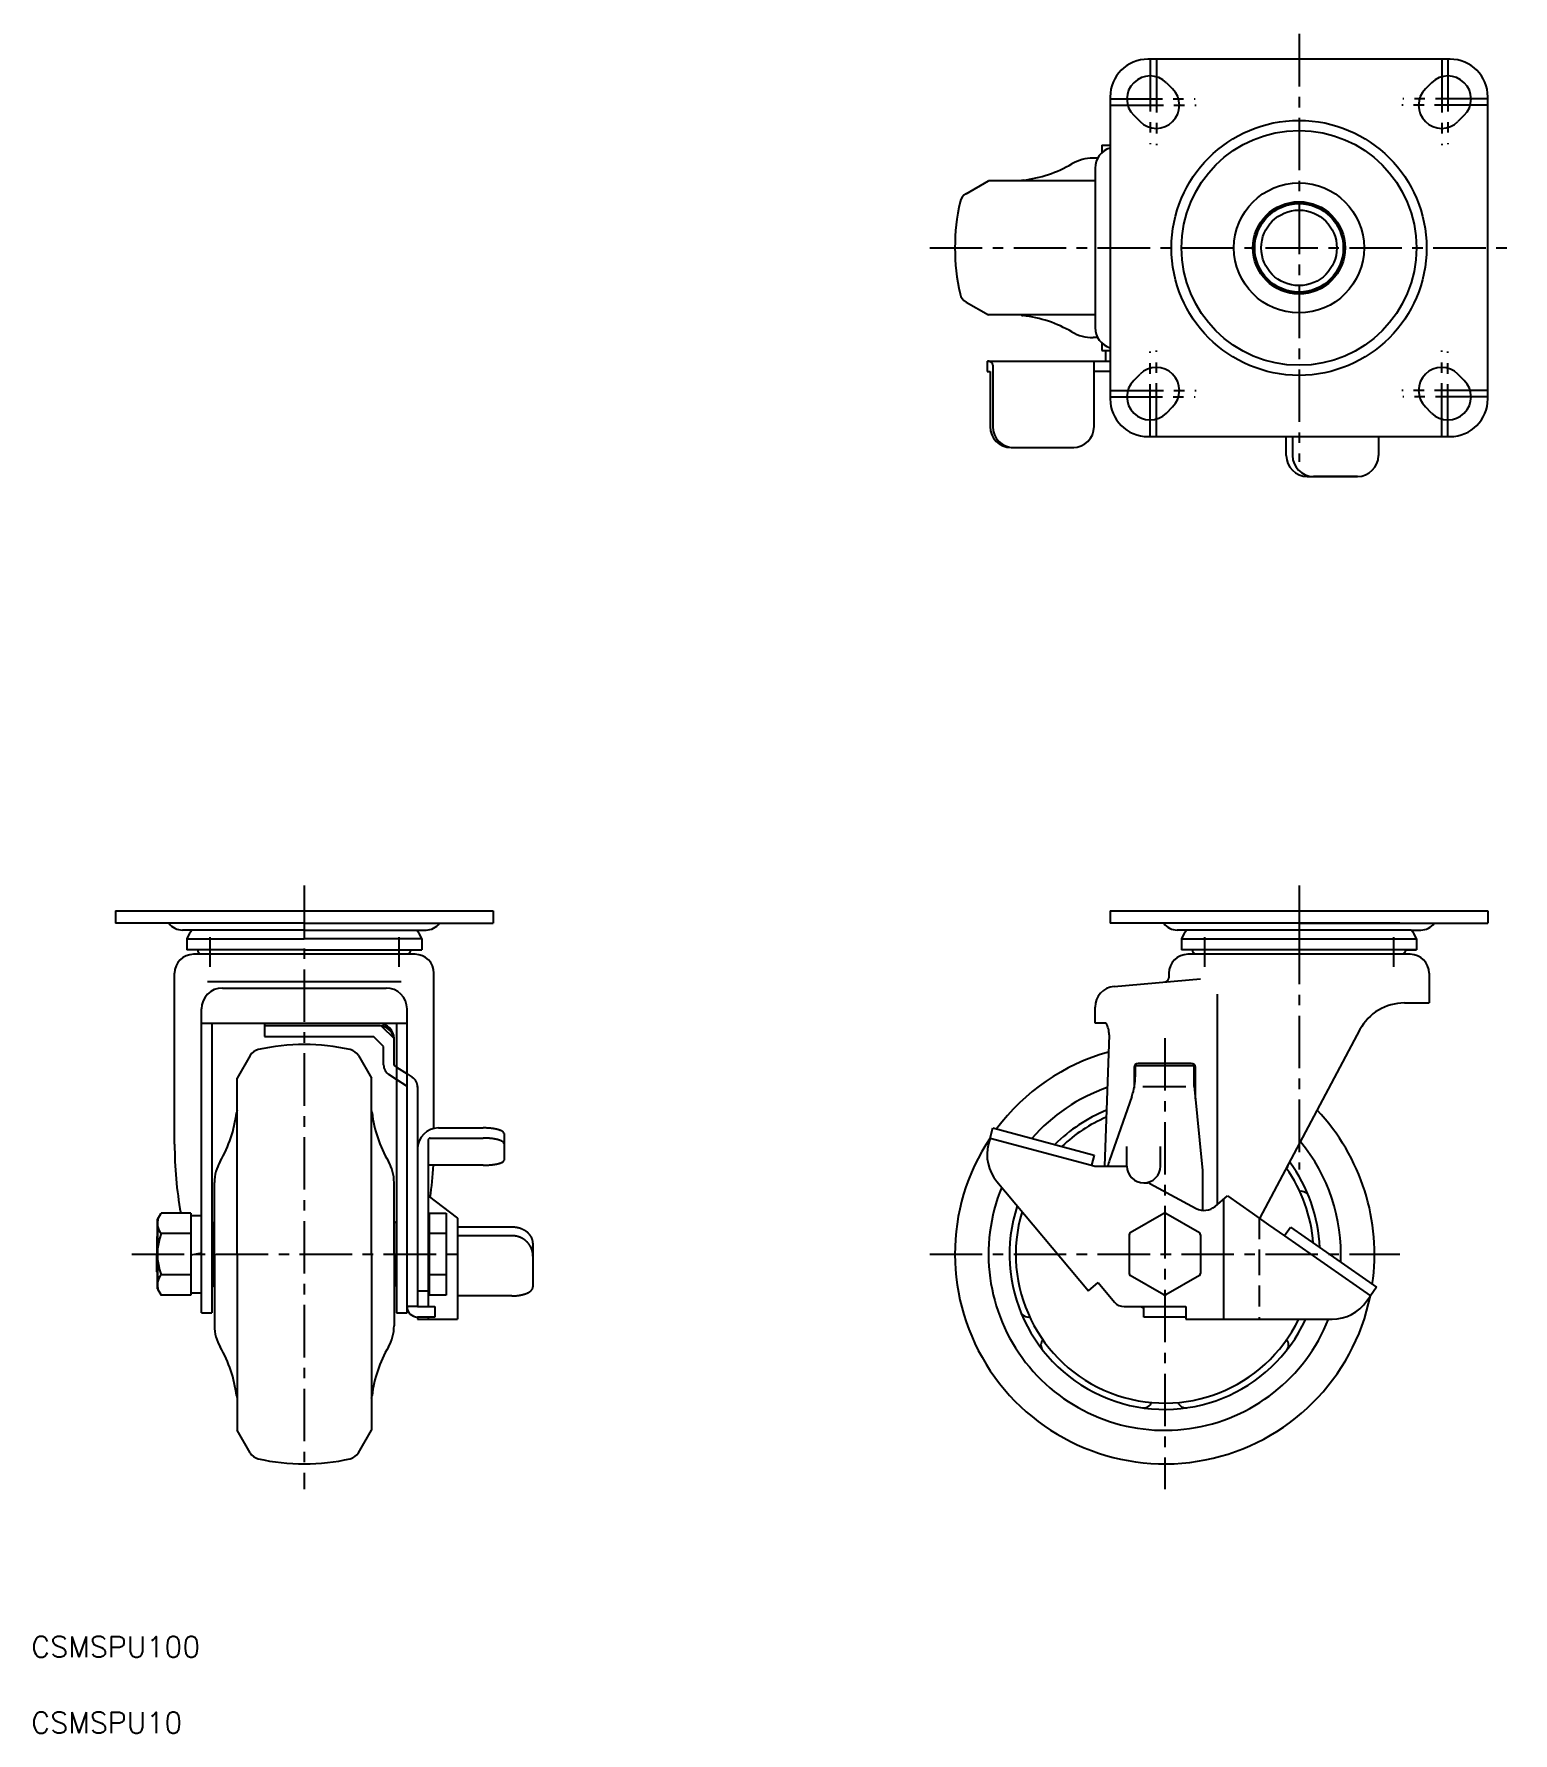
# Model space of a CAD drawing. Extents: x 89 to 441, y 83 to 488.
import ezdxf

# ---------------------------------------------------------------- set-up
doc = ezdxf.new("R2010")
doc.units = 0
doc.header["$LTSCALE"] = 10
doc.linetypes.add('CENTER', pattern=[2, 1.25, -0.25, 0.25, -0.25])
doc.linetypes.add('DASHED', pattern=[0.75, 0.5, -0.25])
doc.layers.get('0').update_dxf_attribs({"linetype": 'CONTINUOUS'})
doc.layers.add('CENTER', color=1, linetype='CENTER')
doc.styles.get("Standard").update_dxf_attribs({"font": 'txt.shx'})

msp = doc.modelspace()

# ---------------------------------------------------------------- linework, layer by layer
at = {"color": 7, "linetype": 'CONTINUOUS'}
for p, q in [((426, 482.067262), (354, 482.067262)), ((358.389087, 476.45635), (359.889087, 474.95635)), ((421.610912, 476.45635), (420.110912, 474.95635)), ((345, 473.067262), (345, 401.067262)), ((435, 401.067262), (435, 473.067262)), ((350.610912, 468.678175), (352.110912, 467.178175)), ((429.389087, 468.678175), (427.889087, 467.178175)), ((342.013657, 458.467262), (340.914707, 458.467262)), ((343, 461.567262), (345, 461.567262)), ((343, 461.567262), (343, 459.733323)), ((341.4, 456.067262), (341.4, 418.067262)), ((310.644768, 449.975418), (316, 453.067262)), ((341.4, 453.067262), (316, 453.067262)), ((310.644768, 424.159107), (316, 421.067262)), ((341.4, 421.067262), (316, 421.067262)), ((342.013657, 415.667262), (340.914707, 415.667262)), ((343, 414.401202), (343, 412.567262)), ((315.664443, 410.067262), (315.664443, 407.567262)), ((315.664443, 410.067262), (341.3433, 410.067262)), ((316.195154, 410.067262), (315.880862, 410.067262)), ((341.159538, 394.467262), (341.159538, 410.067262)), ((341.3433, 410.067262), (345, 410.067262)), ((343, 412.567262), (345, 412.567262)), ((344, 410.067262), (344, 412.567262)), ((315.722981, 407.567262), (316.364344, 407.567262)), ((316.364344, 407.567262), (316.364344, 394.467262)), ((317.011392, 409.067262), (317.011392, 394.467262)), ((345, 407.567262), (341.159538, 407.567262)), ((350.610912, 405.45635), (352.110912, 406.95635)), ((429.389087, 405.45635), (427.889087, 406.95635)), ((358.389087, 397.678175), (359.889087, 399.178175)), ((421.610912, 397.678175), (420.110912, 399.178175)), ((321.364344, 389.467262), (336.3433, 389.467262)), ((322.195154, 389.467262), (336.3433, 389.467262)), ((354, 392.067262), (426, 392.067262)), ((386.961035, 387.567262), (386.961035, 392.067262)), ((388.452334, 392.067262), (388.452334, 387.567262)), ((408.931135, 392.067262), (408.931135, 387.567262)), ((391.961035, 382.567262), (403.931135, 382.567262)), ((403.931135, 382.567262), (393.452334, 382.567262)), ((107.936721, 279.036971), (107.936721, 276.036971)), ((107.936721, 279.036971), (197.936721, 279.036971)), ((152.936721, 276.036971), (107.936721, 276.036971)), ((152.936721, 276.036971), (197.936721, 276.036971)), ((197.936721, 279.036971), (197.936721, 276.036971)), ((345, 279.036971), (345, 276.036971)), ((345, 279.036971), (435, 279.036971)), ((414.068539, 276.036971), (345, 276.036971)), ((390, 276.036971), (435, 276.036971)), ((435, 279.036971), (435, 276.036971)), ((152.936721, 274.406746), (123.909169, 274.406746)), ((124.936721, 272.319151), (124.936721, 269.686971)), ((124.936721, 272.319151), (152.936721, 272.319151)), ((152.936721, 274.406746), (181.964273, 274.406746)), ((180.936721, 272.319151), (152.936721, 272.319151)), ((180.936721, 272.319151), (180.936721, 269.686971)), ((416.716674, 274.406746), (360.972448, 274.406746)), ((362, 272.319151), (418, 272.319151)), ((362, 272.319151), (362, 269.686971)), ((416.716674, 274.406746), (419.027552, 274.406746)), ((418, 272.319151), (418, 269.686971)), ((152.936721, 269.686971), (124.936721, 269.686971)), ((179.336721, 268.636971), (126.536721, 268.636971)), ((152.936721, 269.686971), (180.936721, 269.686971)), ((418, 269.686971), (362, 269.686971)), ((416.5, 268.636971), (363.5, 268.636971)), ((415.469006, 269.686971), (418, 269.686971)), ((122.036721, 223.35862), (122.036721, 264.136971)), ((183.836721, 227.11452), (183.836721, 264.136971)), ((359, 264.136971), (359, 263.053303)), ((421, 264.136971), (421, 257.036971)), ((129.836721, 262.136971), (176.036721, 262.136971)), ((133.436721, 260.597171), (172.436721, 260.597171)), ((345.964221, 260.996489), (366.516759, 262.794603)), ((128.436721, 183.136971), (128.436721, 255.597171)), ((177.436721, 183.136971), (177.436721, 255.597171)), ((341.4, 252.21471), (341.4, 256.015515)), ((370.501538, 259.143226), (370.501538, 208.932415)), ((415.117424, 257.036971), (421, 257.036971)), ((128.436721, 252.21471), (177.436721, 252.21471)), ((130.936721, 252.21471), (130.936721, 183.136971)), ((143.436721, 252.136971), (143.436721, 249.019709)), ((170.836721, 252.136971), (143.436721, 252.136971)), ((171.012306, 251.557919), (143.436721, 251.557919)), ((171.35411, 251.519582), (174.336571, 248.537121)), ((174.936721, 252.21471), (174.936721, 183.136971)), ((344, 252.21471), (341.4, 252.21471)), ((143.436721, 249.019709), (169.453983, 249.019709)), ((171.836721, 246.636971), (169.453983, 249.019709)), ((174.336721, 242.245498), (174.336721, 248.536971)), ((344.745758, 249.40823), (343.653742, 218.136971)), ((404.522053, 250.67063), (380.597525, 205.675138)), ((140.028565, 244.492203), (136.936721, 239.136971)), ((165.844876, 244.492203), (168.936721, 239.136971)), ((171.836721, 242.287987), (171.836721, 246.636971)), ((136.936721, 197.136971), (136.936721, 239.136971)), ((168.936721, 197.136971), (168.936721, 239.136971)), ((174.936721, 238.757054), (173.114004, 239.938235)), ((174.427955, 242.077659), (174.936721, 241.747962)), ((177.436721, 240.127879), (178.659438, 239.335518)), ((350.7, 241.636971), (350.7, 236.701195)), ((351, 239.686157), (351, 242.351114)), ((351, 242.136971), (365, 242.136971)), ((364.3, 242.636971), (351.7, 242.636971)), ((365, 237.885106), (365, 242.351114)), ((365.3, 234.136971), (365.3, 241.636971)), ((179.936721, 237.136971), (179.936721, 184.636971)), ((352.781801, 237.136971), (363, 237.136971)), ((365, 237.136971), (365, 237.885106)), ((365, 237.136971), (365.074442, 236.39255)), ((365.074442, 236.39255), (366.925558, 217.881393)), ((350.157875, 234.730901), (344.842124, 219.543042)), ((184.936721, 227.237021), (195.536721, 227.237021)), ((316.364344, 224.822206), (317.011392, 227.237021)), ((317.011392, 227.237021), (341.159538, 220.766544)), ((182.436721, 224.322206), (182.436721, 184.636971)), ((182.936721, 224.822206), (195.536721, 224.822206)), ((200.536721, 225.897275), (200.536721, 219.5181)), ((316.364344, 224.822206), (316.005184, 223.481802)), ((316.364344, 224.822206), (340.51249, 218.35173)), ((349, 218.136971), (349, 222.813927)), ((357, 218.136971), (357, 222.813927)), ((341.159538, 220.766544), (340.51249, 218.35173)), ((195.536721, 218.35173), (182.436721, 218.35173)), ((340.51249, 218.35173), (341.313979, 218.136971)), ((341.313979, 218.136971), (345.5, 218.136971)), ((345.5, 218.136971), (349, 218.136971)), ((345.5, 218.136971), (349, 218.136971)), ((366.925558, 217.881393), (367, 217.136971)), ((367, 217.136971), (367, 216.388837)), ((367, 216.388837), (367, 207.595917)), ((131.536721, 197.136971), (131.536721, 214.222264)), ((174.336721, 197.136971), (174.336721, 214.222264)), ((182.436721, 211.010399), (189.436721, 205.743426)), ((318.003998, 214.465735), (339.848195, 188.432835)), ((353, 214.136971), (354, 214.136971)), ((354.474919, 214.017001), (365.526116, 208.053073)), ((369.996945, 208.509011), (372.977983, 211.010399)), ((372.977983, 211.010399), (378.848632, 206.899726)), ((117.936721, 205.386971), (118.831614, 206.936971)), ((125.936721, 206.936971), (118.831614, 206.936971)), ((125.936721, 206.936971), (125.936721, 187.336971)), ((182.736721, 206.874576), (182.736721, 187.399367)), ((182.736721, 206.874576), (186.736721, 206.874576)), ((186.736721, 206.874576), (186.736721, 187.399367)), ((357.75, 206.807588), (349.75, 202.188786)), ((366.25, 202.188786), (358.25, 206.807588)), ((372, 210.189774), (372, 206.121864)), ((378.848632, 206.899726), (382.753877, 204.165244)), ((117.936721, 205.386971), (117.936721, 188.886971)), ((117.936721, 188.886971), (117.936721, 205.386971)), ((125.936721, 206.336971), (128.436721, 206.336971)), ((130.936721, 203.136971), (131.036721, 203.136971)), ((131.036721, 204.636971), (131.536721, 204.844078)), ((131.036721, 204.636971), (131.036721, 197.136971)), ((174.836721, 204.636971), (174.336721, 204.844078)), ((174.836721, 204.636971), (174.836721, 197.136971)), ((174.836721, 203.136971), (174.936721, 203.136971)), ((182.436721, 205.636971), (182.736721, 205.636971)), ((189.436721, 205.743426), (189.436721, 181.636971)), ((202.436721, 203.575114), (189.436721, 203.575114)), ((372, 206.121864), (372, 197.136971)), ((382.753877, 204.165244), (386.521346, 201.527234)), ((386.560385, 201.582987), (387.955287, 203.575114)), ((387.955287, 203.575114), (408.434088, 189.235703)), ((117.936721, 201.486971), (117.836721, 201.386971)), ((117.836721, 201.386971), (117.836721, 197.136971)), ((125.936721, 202.029494), (118.831614, 202.029494)), ((186.736721, 202.044449), (182.736721, 202.044449)), ((202.436721, 201.527234), (189.436721, 201.527234)), ((207.436721, 199.726041), (207.436721, 189.336769)), ((349.5, 201.755774), (349.5, 192.518169)), ((366.5, 201.755774), (366.5, 192.518169)), ((386.560385, 201.582987), (386.521346, 201.527234)), ((386.521346, 201.527234), (407.000147, 187.187823)), ((117.836721, 192.886971), (117.836721, 197.136971)), ((128.436721, 197.35738), (125.935097, 196.916276)), ((131.036721, 197.136971), (131.036721, 189.636971)), ((131.536721, 197.136971), (131.536721, 180.051679)), ((136.936721, 197.136971), (136.936721, 155.136971)), ((168.936721, 197.136971), (168.936721, 155.136971)), ((174.336721, 197.136971), (174.336721, 180.051679)), ((174.836721, 197.136971), (174.836721, 189.636971)), ((372, 197.136971), (372, 181.636971)), ((117.936721, 192.786971), (117.836721, 192.886971)), ((125.936721, 192.244449), (118.831614, 192.244449)), ((130.936721, 191.136971), (131.036721, 191.136971)), ((174.836721, 191.136971), (174.936721, 191.136971)), ((186.736721, 192.229494), (182.736721, 192.229494)), ((357.75, 187.466354), (349.75, 192.085157)), ((366.25, 192.085157), (358.25, 187.466354)), ((117.936721, 188.886971), (118.831614, 187.336971)), ((125.936721, 187.336971), (118.831614, 187.336971)), ((125.936721, 187.936971), (128.436721, 187.936971)), ((131.036721, 189.636971), (131.536721, 189.429865)), ((174.836721, 189.636971), (174.336721, 189.429865)), ((179.936721, 188.432835), (182.436721, 188.432835)), ((182.436721, 188.636971), (182.736721, 188.636971)), ((186.736721, 187.399367), (182.736721, 187.399367)), ((202.436721, 187.187823), (189.436721, 187.187823)), ((339.848195, 188.432835), (342.146328, 190.361198)), ((342.146328, 190.361198), (346.050314, 185.708609)), ((406.099249, 185.901207), (407.000147, 187.187823)), ((408.434088, 189.235703), (407.000147, 187.187823)), ((128.436721, 183.136971), (130.936721, 183.136971)), ((174.936721, 183.136971), (177.436721, 183.136971)), ((180.036721, 184.636971), (177.436721, 184.636971)), ((179.936721, 184.636971), (182.436721, 184.636971)), ((180.036721, 184.636971), (184.036721, 184.636971)), ((184.036721, 184.636971), (184.036721, 182.136971)), ((348.348448, 184.636971), (363, 184.636971)), ((353, 182.136971), (353, 184.636971)), ((363, 184.636971), (363, 181.636971)), ((179.936721, 182.136971), (179.936721, 181.636971)), ((184.036721, 182.136971), (179.936721, 182.136971)), ((179.936721, 181.636971), (189.436721, 181.636971)), ((182.436721, 182.136971), (182.436721, 181.636971)), ((363, 182.136971), (353, 182.136971)), ((363, 181.636971), (397.907728, 181.636971)), ((168.936721, 175.144041), (168.936721, 169.65528)), ((140.028565, 149.78174), (136.936721, 155.136971)), ((165.844876, 149.78174), (168.936721, 155.136971))]:
    msp.add_line(p, q, dxfattribs=at)
at = {"color": 3, "linetype": 'DASHED'}
for p, q in [((174.936721, 241.747962), (177.436721, 240.127879)), ((177.345486, 237.196094), (174.936721, 238.757054)), ((380.5, 205.743426), (380.5, 197.136971)), ((117.836721, 201.386971), (117.936721, 201.386971)), ((380.5, 197.136971), (380.5, 181.636971)), ((117.836721, 192.886971), (117.936721, 192.886971))]:
    msp.add_line(p, q, dxfattribs=at)
at = {"color": 7, "linetype": 'CONTINUOUS'}
for points in [[(200.537, 225.897, 0), (200.536, 225.914, 0), (200.535, 225.93, 0), (200.533, 225.947, 0), (200.531, 225.963, 0), (200.527, 225.979, 0), (200.523, 225.996, 0), (200.518, 226.012, 0), (200.513, 226.029, 0), (200.506, 226.045, 0), (200.499, 226.061, 0), (200.491, 226.078, 0), (200.483, 226.094, 0), (200.473, 226.11, 0), (200.463, 226.126, 0), (200.452, 226.143, 0), (200.441, 226.159, 0), (200.428, 226.175, 0), (200.415, 226.191, 0), (200.401, 226.207, 0), (200.387, 226.223, 0), (200.372, 226.239, 0), (200.356, 226.255, 0), (200.339, 226.27, 0), (200.321, 226.286, 0), (200.303, 226.302, 0), (200.284, 226.318, 0), (200.265, 226.333, 0), (200.244, 226.349, 0), (200.223, 226.364, 0), (200.202, 226.379, 0), (200.179, 226.395, 0), (200.156, 226.41, 0), (200.132, 226.425, 0), (200.108, 226.44, 0), (200.083, 226.455, 0), (200.057, 226.47, 0), (200.03, 226.485, 0), (200.003, 226.5, 0), (199.975, 226.514, 0), (199.946, 226.529, 0), (199.917, 226.543, 0), (199.887, 226.558, 0), (199.857, 226.572, 0), (199.825, 226.586, 0), (199.793, 226.6, 0), (199.761, 226.614, 0), (199.728, 226.628, 0), (199.694, 226.642, 0), (199.66, 226.655, 0), (199.625, 226.669, 0), (199.589, 226.682, 0), (199.553, 226.695, 0), (199.516, 226.709, 0), (199.478, 226.722, 0), (199.44, 226.734, 0), (199.402, 226.747, 0), (199.363, 226.76, 0), (199.323, 226.772, 0), (199.282, 226.785, 0), (199.241, 226.797, 0), (199.2, 226.809, 0), (199.158, 226.821, 0), (199.115, 226.833, 0), (199.072, 226.845, 0), (199.029, 226.856, 0), (198.984, 226.868, 0), (198.94, 226.879, 0), (198.895, 226.89, 0), (198.849, 226.901, 0), (198.803, 226.912, 0), (198.756, 226.922, 0), (198.709, 226.933, 0), (198.661, 226.943, 0), (198.613, 226.953, 0), (198.564, 226.963, 0), (198.515, 226.973, 0), (198.466, 226.983, 0), (198.416, 226.993, 0), (198.365, 227.002, 0), (198.315, 227.011, 0), (198.263, 227.02, 0), (198.212, 227.029, 0), (198.16, 227.038, 0), (198.107, 227.046, 0), (198.054, 227.055, 0), (198.001, 227.063, 0), (197.948, 227.071, 0), (197.894, 227.079, 0), (197.839, 227.086, 0), (197.785, 227.094, 0), (197.73, 227.101, 0), (197.674, 227.108, 0), (197.619, 227.115, 0), (197.563, 227.122, 0), (197.507, 227.129, 0), (197.45, 227.135, 0), (197.393, 227.141, 0), (197.336, 227.147, 0), (197.279, 227.153, 0), (197.221, 227.159, 0), (197.163, 227.164, 0), (197.105, 227.169, 0), (197.047, 227.174, 0), (196.988, 227.179, 0), (196.929, 227.184, 0), (196.87, 227.188, 0), (196.811, 227.193, 0), (196.752, 227.197, 0), (196.692, 227.201, 0), (196.632, 227.204, 0), (196.572, 227.208, 0), (196.512, 227.211, 0), (196.452, 227.214, 0), (196.392, 227.217, 0), (196.331, 227.22, 0), (196.27, 227.223, 0), (196.21, 227.225, 0), (196.149, 227.227, 0), (196.088, 227.229, 0), (196.027, 227.231, 0), (195.966, 227.232, 0), (195.905, 227.233, 0), (195.843, 227.234, 0), (195.782, 227.235, 0), (195.721, 227.236, 0), (195.659, 227.237, 0), (195.598, 227.237, 0), (195.537, 227.237, 0)], [(200.537, 223.482, 0), (200.536, 223.499, 0), (200.535, 223.515, 0), (200.533, 223.532, 0), (200.531, 223.548, 0), (200.527, 223.565, 0), (200.523, 223.581, 0), (200.518, 223.597, 0), (200.513, 223.614, 0), (200.506, 223.63, 0), (200.499, 223.646, 0), (200.491, 223.663, 0), (200.483, 223.679, 0), (200.473, 223.695, 0), (200.463, 223.712, 0), (200.452, 223.728, 0), (200.441, 223.744, 0), (200.428, 223.76, 0), (200.415, 223.776, 0), (200.401, 223.792, 0), (200.387, 223.808, 0), (200.372, 223.824, 0), (200.356, 223.84, 0), (200.339, 223.856, 0), (200.321, 223.871, 0), (200.303, 223.887, 0), (200.284, 223.903, 0), (200.265, 223.918, 0), (200.244, 223.934, 0), (200.223, 223.949, 0), (200.202, 223.965, 0), (200.179, 223.98, 0), (200.156, 223.995, 0), (200.132, 224.01, 0), (200.108, 224.025, 0), (200.083, 224.04, 0), (200.057, 224.055, 0), (200.03, 224.07, 0), (200.003, 224.085, 0), (199.975, 224.099, 0), (199.946, 224.114, 0), (199.917, 224.128, 0), (199.887, 224.143, 0), (199.857, 224.157, 0), (199.825, 224.171, 0), (199.793, 224.185, 0), (199.761, 224.199, 0), (199.728, 224.213, 0), (199.694, 224.227, 0), (199.66, 224.24, 0), (199.625, 224.254, 0), (199.589, 224.267, 0), (199.553, 224.281, 0), (199.516, 224.294, 0), (199.478, 224.307, 0), (199.44, 224.32, 0), (199.402, 224.332, 0), (199.363, 224.345, 0), (199.323, 224.358, 0), (199.282, 224.37, 0), (199.241, 224.382, 0), (199.2, 224.394, 0), (199.158, 224.406, 0), (199.115, 224.418, 0), (199.072, 224.43, 0), (199.029, 224.441, 0), (198.984, 224.453, 0), (198.94, 224.464, 0), (198.895, 224.475, 0), (198.849, 224.486, 0), (198.803, 224.497, 0), (198.756, 224.508, 0), (198.709, 224.518, 0), (198.661, 224.528, 0), (198.613, 224.539, 0), (198.564, 224.549, 0), (198.515, 224.559, 0), (198.466, 224.568, 0), (198.416, 224.578, 0), (198.365, 224.587, 0), (198.315, 224.596, 0), (198.263, 224.605, 0), (198.212, 224.614, 0), (198.16, 224.623, 0), (198.107, 224.632, 0), (198.054, 224.64, 0), (198.001, 224.648, 0), (197.948, 224.656, 0), (197.894, 224.664, 0), (197.839, 224.672, 0), (197.785, 224.679, 0), (197.73, 224.686, 0), (197.674, 224.694, 0), (197.619, 224.701, 0), (197.563, 224.707, 0), (197.507, 224.714, 0), (197.45, 224.72, 0), (197.393, 224.726, 0), (197.336, 224.732, 0), (197.279, 224.738, 0), (197.221, 224.744, 0), (197.163, 224.749, 0), (197.105, 224.755, 0), (197.047, 224.76, 0), (196.988, 224.765, 0), (196.929, 224.769, 0), (196.87, 224.774, 0), (196.811, 224.778, 0), (196.752, 224.782, 0), (196.692, 224.786, 0), (196.632, 224.79, 0), (196.572, 224.793, 0), (196.512, 224.796, 0), (196.452, 224.8, 0), (196.392, 224.802, 0), (196.331, 224.805, 0), (196.27, 224.808, 0), (196.21, 224.81, 0), (196.149, 224.812, 0), (196.088, 224.814, 0), (196.027, 224.816, 0), (195.966, 224.817, 0), (195.905, 224.819, 0), (195.843, 224.82, 0), (195.782, 224.821, 0), (195.721, 224.821, 0), (195.659, 224.822, 0), (195.598, 224.822, 0), (195.537, 224.822, 0)], [(195.537, 218.352, 0), (195.598, 218.352, 0), (195.659, 218.352, 0), (195.721, 218.353, 0), (195.782, 218.353, 0), (195.843, 218.354, 0), (195.905, 218.355, 0), (195.966, 218.356, 0), (196.027, 218.357, 0), (196.088, 218.359, 0), (196.149, 218.361, 0), (196.21, 218.362, 0), (196.27, 218.364, 0), (196.331, 218.367, 0), (196.392, 218.369, 0), (196.452, 218.371, 0), (196.512, 218.374, 0), (196.572, 218.377, 0), (196.632, 218.38, 0), (196.692, 218.383, 0), (196.752, 218.387, 0), (196.811, 218.39, 0), (196.87, 218.394, 0), (196.929, 218.398, 0), (196.988, 218.402, 0), (197.047, 218.406, 0), (197.105, 218.411, 0), (197.163, 218.415, 0), (197.221, 218.42, 0), (197.279, 218.425, 0), (197.336, 218.43, 0), (197.393, 218.435, 0), (197.45, 218.441, 0), (197.507, 218.446, 0), (197.563, 218.452, 0), (197.619, 218.458, 0), (197.674, 218.464, 0), (197.73, 218.47, 0), (197.785, 218.476, 0), (197.839, 218.483, 0), (197.894, 218.489, 0), (197.948, 218.496, 0), (198.001, 218.503, 0), (198.054, 218.51, 0), (198.107, 218.518, 0), (198.16, 218.525, 0), (198.212, 218.533, 0), (198.263, 218.54, 0), (198.315, 218.548, 0), (198.365, 218.556, 0), (198.416, 218.564, 0), (198.466, 218.573, 0), (198.515, 218.581, 0), (198.564, 218.59, 0), (198.613, 218.599, 0), (198.661, 218.607, 0), (198.709, 218.616, 0), (198.756, 218.626, 0), (198.803, 218.635, 0), (198.849, 218.644, 0), (198.895, 218.654, 0), (198.94, 218.664, 0), (198.984, 218.673, 0), (199.029, 218.683, 0), (199.072, 218.693, 0), (199.115, 218.704, 0), (199.158, 218.714, 0), (199.2, 218.724, 0), (199.241, 218.735, 0), (199.282, 218.745, 0), (199.323, 218.756, 0), (199.363, 218.767, 0), (199.402, 218.778, 0), (199.44, 218.789, 0), (199.478, 218.801, 0), (199.516, 218.812, 0), (199.553, 218.823, 0), (199.589, 218.835, 0), (199.625, 218.846, 0), (199.66, 218.858, 0), (199.694, 218.87, 0), (199.728, 218.882, 0), (199.761, 218.894, 0), (199.793, 218.906, 0), (199.825, 218.918, 0), (199.857, 218.931, 0), (199.887, 218.943, 0), (199.917, 218.956, 0), (199.946, 218.968, 0), (199.975, 218.981, 0), (200.003, 218.994, 0), (200.03, 219.007, 0), (200.057, 219.019, 0), (200.083, 219.032, 0), (200.108, 219.045, 0), (200.132, 219.059, 0), (200.156, 219.072, 0), (200.179, 219.085, 0), (200.202, 219.098, 0), (200.223, 219.112, 0), (200.244, 219.125, 0), (200.265, 219.139, 0), (200.284, 219.152, 0), (200.303, 219.166, 0), (200.321, 219.18, 0), (200.339, 219.193, 0), (200.356, 219.207, 0), (200.372, 219.221, 0), (200.387, 219.235, 0), (200.401, 219.249, 0), (200.415, 219.263, 0), (200.428, 219.277, 0), (200.441, 219.291, 0), (200.452, 219.305, 0), (200.463, 219.319, 0), (200.473, 219.333, 0), (200.483, 219.347, 0), (200.491, 219.361, 0), (200.499, 219.375, 0), (200.506, 219.39, 0), (200.513, 219.404, 0), (200.518, 219.418, 0), (200.523, 219.432, 0), (200.527, 219.447, 0), (200.531, 219.461, 0), (200.533, 219.475, 0), (200.535, 219.489, 0), (200.536, 219.504, 0), (200.537, 219.518, 0)], [(207.437, 199.726, 0), (207.436, 199.773, 0), (207.435, 199.821, 0), (207.433, 199.868, 0), (207.431, 199.915, 0), (207.427, 199.962, 0), (207.423, 200.009, 0), (207.418, 200.056, 0), (207.413, 200.103, 0), (207.406, 200.15, 0), (207.399, 200.197, 0), (207.391, 200.244, 0), (207.383, 200.291, 0), (207.373, 200.337, 0), (207.363, 200.384, 0), (207.352, 200.431, 0), (207.341, 200.477, 0), (207.328, 200.523, 0), (207.315, 200.569, 0), (207.301, 200.615, 0), (207.287, 200.661, 0), (207.272, 200.707, 0), (207.256, 200.753, 0), (207.239, 200.798, 0), (207.221, 200.843, 0), (207.203, 200.888, 0), (207.184, 200.933, 0), (207.165, 200.978, 0), (207.144, 201.023, 0), (207.123, 201.067, 0), (207.102, 201.111, 0), (207.079, 201.155, 0), (207.056, 201.199, 0), (207.032, 201.243, 0), (207.008, 201.286, 0), (206.983, 201.329, 0), (206.957, 201.372, 0), (206.93, 201.414, 0), (206.903, 201.457, 0), (206.875, 201.499, 0), (206.846, 201.54, 0), (206.817, 201.582, 0), (206.787, 201.623, 0), (206.757, 201.664, 0), (206.725, 201.705, 0), (206.693, 201.745, 0), (206.661, 201.785, 0), (206.628, 201.825, 0), (206.594, 201.864, 0), (206.56, 201.904, 0), (206.525, 201.942, 0), (206.489, 201.981, 0), (206.453, 202.019, 0), (206.416, 202.057, 0), (206.378, 202.094, 0), (206.34, 202.131, 0), (206.302, 202.168, 0), (206.263, 202.204, 0), (206.223, 202.24, 0), (206.182, 202.276, 0), (206.141, 202.311, 0), (206.1, 202.346, 0), (206.058, 202.38, 0), (206.015, 202.414, 0), (205.972, 202.448, 0), (205.929, 202.481, 0), (205.884, 202.514, 0), (205.84, 202.546, 0), (205.795, 202.578, 0), (205.749, 202.61, 0), (205.703, 202.641, 0), (205.656, 202.671, 0), (205.609, 202.701, 0), (205.561, 202.731, 0), (205.513, 202.76, 0), (205.464, 202.789, 0), (205.415, 202.818, 0), (205.366, 202.846, 0), (205.316, 202.873, 0), (205.265, 202.9, 0), (205.215, 202.926, 0), (205.163, 202.952, 0), (205.112, 202.978, 0), (205.06, 203.003, 0), (205.007, 203.028, 0), (204.954, 203.052, 0), (204.901, 203.075, 0), (204.848, 203.098, 0), (204.794, 203.121, 0), (204.739, 203.143, 0), (204.685, 203.164, 0), (204.63, 203.185, 0), (204.574, 203.206, 0), (204.519, 203.225, 0), (204.463, 203.245, 0), (204.407, 203.264, 0), (204.35, 203.282, 0), (204.293, 203.3, 0), (204.236, 203.317, 0), (204.179, 203.334, 0), (204.121, 203.35, 0), (204.063, 203.366, 0), (204.005, 203.381, 0), (203.947, 203.395, 0), (203.888, 203.409, 0), (203.829, 203.423, 0), (203.77, 203.436, 0), (203.711, 203.448, 0), (203.652, 203.46, 0), (203.592, 203.471, 0), (203.532, 203.482, 0), (203.472, 203.492, 0), (203.412, 203.501, 0), (203.352, 203.51, 0), (203.292, 203.518, 0), (203.231, 203.526, 0), (203.17, 203.533, 0), (203.11, 203.54, 0), (203.049, 203.546, 0), (202.988, 203.552, 0), (202.927, 203.557, 0), (202.866, 203.561, 0), (202.805, 203.565, 0), (202.743, 203.568, 0), (202.682, 203.57, 0), (202.621, 203.573, 0), (202.559, 203.574, 0), (202.498, 203.575, 0), (202.437, 203.575, 0)], [(207.437, 196.674, 0), (207.436, 196.734, 0), (207.435, 196.793, 0), (207.433, 196.853, 0), (207.431, 196.912, 0), (207.427, 196.972, 0), (207.423, 197.031, 0), (207.418, 197.09, 0), (207.413, 197.15, 0), (207.406, 197.209, 0), (207.399, 197.268, 0), (207.391, 197.327, 0), (207.383, 197.386, 0), (207.373, 197.445, 0), (207.363, 197.504, 0), (207.352, 197.562, 0), (207.341, 197.621, 0), (207.328, 197.679, 0), (207.315, 197.737, 0), (207.301, 197.795, 0), (207.287, 197.853, 0), (207.272, 197.911, 0), (207.256, 197.968, 0), (207.239, 198.026, 0), (207.221, 198.083, 0), (207.203, 198.14, 0), (207.184, 198.196, 0), (207.165, 198.253, 0), (207.144, 198.309, 0), (207.123, 198.365, 0), (207.102, 198.421, 0), (207.079, 198.476, 0), (207.056, 198.531, 0), (207.032, 198.586, 0), (207.008, 198.641, 0), (206.983, 198.695, 0), (206.957, 198.749, 0), (206.93, 198.803, 0), (206.903, 198.856, 0), (206.875, 198.909, 0), (206.846, 198.962, 0), (206.817, 199.014, 0), (206.787, 199.066, 0), (206.757, 199.118, 0), (206.725, 199.169, 0), (206.693, 199.22, 0), (206.661, 199.271, 0), (206.628, 199.321, 0), (206.594, 199.37, 0), (206.56, 199.42, 0), (206.525, 199.469, 0), (206.489, 199.517, 0), (206.453, 199.565, 0), (206.416, 199.613, 0), (206.378, 199.66, 0), (206.34, 199.707, 0), (206.302, 199.753, 0), (206.263, 199.799, 0), (206.223, 199.844, 0), (206.182, 199.889, 0), (206.141, 199.933, 0), (206.1, 199.977, 0), (206.058, 200.021, 0), (206.015, 200.063, 0), (205.972, 200.106, 0), (205.929, 200.148, 0), (205.884, 200.189, 0), (205.84, 200.23, 0), (205.795, 200.27, 0), (205.749, 200.31, 0), (205.703, 200.349, 0), (205.656, 200.388, 0), (205.609, 200.426, 0), (205.561, 200.463, 0), (205.513, 200.5, 0), (205.464, 200.536, 0), (205.415, 200.572, 0), (205.366, 200.607, 0), (205.316, 200.642, 0), (205.265, 200.676, 0), (205.215, 200.709, 0), (205.163, 200.742, 0), (205.112, 200.774, 0), (205.06, 200.806, 0), (205.007, 200.837, 0), (204.954, 200.867, 0), (204.901, 200.897, 0), (204.848, 200.926, 0), (204.794, 200.954, 0), (204.739, 200.982, 0), (204.685, 201.009, 0), (204.63, 201.035, 0), (204.574, 201.061, 0), (204.519, 201.086, 0), (204.463, 201.111, 0), (204.407, 201.135, 0), (204.35, 201.158, 0), (204.293, 201.18, 0), (204.236, 201.202, 0), (204.179, 201.223, 0), (204.121, 201.244, 0), (204.063, 201.263, 0), (204.005, 201.282, 0), (203.947, 201.301, 0), (203.888, 201.318, 0), (203.829, 201.335, 0), (203.77, 201.351, 0), (203.711, 201.367, 0), (203.652, 201.382, 0), (203.592, 201.396, 0), (203.532, 201.409, 0), (203.472, 201.422, 0), (203.412, 201.434, 0), (203.352, 201.445, 0), (203.292, 201.456, 0), (203.231, 201.466, 0), (203.17, 201.475, 0), (203.11, 201.483, 0), (203.049, 201.491, 0), (202.988, 201.498, 0), (202.927, 201.504, 0), (202.866, 201.509, 0), (202.805, 201.514, 0), (202.743, 201.518, 0), (202.682, 201.521, 0), (202.621, 201.524, 0), (202.559, 201.526, 0), (202.498, 201.527, 0), (202.437, 201.527, 0)], [(202.437, 187.188, 0), (202.498, 187.188, 0), (202.559, 187.188, 0), (202.621, 187.189, 0), (202.682, 187.19, 0), (202.743, 187.192, 0), (202.805, 187.194, 0), (202.866, 187.196, 0), (202.927, 187.198, 0), (202.988, 187.201, 0), (203.049, 187.204, 0), (203.11, 187.207, 0), (203.17, 187.211, 0), (203.231, 187.215, 0), (203.292, 187.219, 0), (203.352, 187.224, 0), (203.412, 187.229, 0), (203.472, 187.234, 0), (203.532, 187.24, 0), (203.592, 187.246, 0), (203.652, 187.252, 0), (203.711, 187.259, 0), (203.77, 187.266, 0), (203.829, 187.273, 0), (203.888, 187.28, 0), (203.947, 187.288, 0), (204.005, 187.296, 0), (204.063, 187.305, 0), (204.121, 187.313, 0), (204.179, 187.322, 0), (204.236, 187.332, 0), (204.293, 187.341, 0), (204.35, 187.351, 0), (204.407, 187.362, 0), (204.463, 187.372, 0), (204.519, 187.383, 0), (204.574, 187.394, 0), (204.63, 187.406, 0), (204.685, 187.417, 0), (204.739, 187.429, 0), (204.794, 187.442, 0), (204.848, 187.454, 0), (204.901, 187.467, 0), (204.954, 187.48, 0), (205.007, 187.494, 0), (205.06, 187.507, 0), (205.112, 187.521, 0), (205.163, 187.535, 0), (205.215, 187.55, 0), (205.265, 187.565, 0), (205.316, 187.58, 0), (205.366, 187.595, 0), (205.415, 187.611, 0), (205.464, 187.627, 0), (205.513, 187.643, 0), (205.561, 187.659, 0), (205.609, 187.676, 0), (205.656, 187.692, 0), (205.703, 187.71, 0), (205.749, 187.727, 0), (205.795, 187.745, 0), (205.84, 187.762, 0), (205.884, 187.78, 0), (205.929, 187.799, 0), (205.972, 187.817, 0), (206.015, 187.836, 0), (206.058, 187.855, 0), (206.1, 187.874, 0), (206.141, 187.894, 0), (206.182, 187.913, 0), (206.223, 187.933, 0), (206.263, 187.953, 0), (206.302, 187.973, 0), (206.34, 187.994, 0), (206.378, 188.015, 0), (206.416, 188.036, 0), (206.453, 188.057, 0), (206.489, 188.078, 0), (206.525, 188.099, 0), (206.56, 188.121, 0), (206.594, 188.143, 0), (206.628, 188.165, 0), (206.661, 188.187, 0), (206.693, 188.209, 0), (206.725, 188.232, 0), (206.757, 188.255, 0), (206.787, 188.278, 0), (206.817, 188.301, 0), (206.846, 188.324, 0), (206.875, 188.347, 0), (206.903, 188.371, 0), (206.93, 188.394, 0), (206.957, 188.418, 0), (206.983, 188.442, 0), (207.008, 188.466, 0), (207.032, 188.49, 0), (207.056, 188.514, 0), (207.079, 188.539, 0), (207.102, 188.563, 0), (207.123, 188.588, 0), (207.144, 188.613, 0), (207.165, 188.638, 0), (207.184, 188.663, 0), (207.203, 188.688, 0), (207.221, 188.713, 0), (207.239, 188.738, 0), (207.256, 188.764, 0), (207.272, 188.789, 0), (207.287, 188.815, 0), (207.301, 188.84, 0), (207.315, 188.866, 0), (207.328, 188.892, 0), (207.341, 188.918, 0), (207.352, 188.943, 0), (207.363, 188.969, 0), (207.373, 188.995, 0), (207.383, 189.021, 0), (207.391, 189.048, 0), (207.399, 189.074, 0), (207.406, 189.1, 0), (207.413, 189.126, 0), (207.418, 189.152, 0), (207.423, 189.179, 0), (207.427, 189.205, 0), (207.431, 189.231, 0), (207.433, 189.258, 0), (207.435, 189.284, 0), (207.436, 189.31, 0), (207.437, 189.337, 0)]]:
    msp.add_polyline3d(points, dxfattribs=at)
for radius in [30.4, 28, 15.5, 11, 10.75, 10.548477, 9]:
    msp.add_circle((390, 437.067262), radius, dxfattribs=at)
for centre, radius, start, end in [((354, 473.067262), 9, 90, 180), ((354.5, 472.567262), 5.5, 45, 225), ((425.5, 472.567262), 5.5, 315, 135), ((426, 473.067262), 9, 0, 90), ((356, 471.067262), 5.5, 225, 45), ((424, 471.067262), 5.5, 135, 315), ((340.914707, 448.467262), 10, 90, 120.261698), ((346.4, 456.067262), 5, 106.260205, 180), ((320.756693, 483.016568), 30, 276.717745, 300.261698), ((312.144768, 447.377342), 3, 120, 167.328355), ((324.5, 451.236265), 2, 96.717745, 113.723325), ((358, 437.067262), 50, 167.328355, 192.671645), ((312.144768, 426.757183), 3, 192.671645, 240), ((324.5, 422.89826), 2, 246.276675, 263.282255), ((320.756693, 391.117957), 30, 59.738302, 83.282255), ((346.4, 418.067262), 5, 180, 253.739795), ((340.914707, 425.667262), 10, 239.738302, 270), ((316.011392, 409.067262), 1, 0, 90), ((354.5, 401.567262), 5.5, 135, 315), ((356, 403.067262), 5.5, 315, 135), ((424, 403.067262), 5.5, 45, 225), ((425.5, 401.567262), 5.5, 225, 45), ((354, 401.067262), 9, 180, 270), ((426, 401.067262), 9, 270, 0), ((321.364344, 394.467262), 5, 180, 270), ((322.011392, 394.467262), 5, 180, 270), ((336.159538, 394.467262), 5, 270, 0), ((391.961035, 387.567262), 5, 180, 270), ((393.452334, 387.567262), 5, 180, 270), ((403.931135, 387.567262), 5, 270, 0), ((123.909169, 278.406746), 4, 216.330601, 270), ((181.964273, 278.406746), 4, 270, 323.669399), ((360.972448, 278.406746), 4, 216.330601, 270), ((419.027552, 278.406746), 4, 270, 323.669399), ((130.582095, 270.286971), 6, 136.636145, 160.202516), ((175.291347, 270.286971), 6, 19.797484, 43.363855), ((367.645374, 270.286971), 6, 136.636145, 160.202516), ((412.354626, 270.286971), 6, 19.797484, 43.363855), ((126.536721, 264.136971), 4.5, 90, 180), ((130.436721, 270.811971), 3.175, 200.752431, 223.238703), ((175.436721, 270.811971), 3.175, 316.761297, 339.247569), ((179.336721, 264.136971), 4.5, 0, 90), ((363.5, 264.136971), 4.5, 90, 180), ((367.5, 270.811971), 3.175, 200.752431, 223.238703), ((412.5, 270.811971), 3.175, 316.761297, 339.247569), ((416.5, 264.136971), 4.5, 0, 90), ((133.436721, 255.597171), 5, 90, 180), ((172.436721, 255.597171), 5, 0, 90), ((346.4, 256.015515), 5, 95, 180), ((358, 263.053303), 1, 275, 0), ((415.117424, 245.036971), 12, 90, 152), ((170.736721, 248.536971), 3.6, 0, 90), ((170.782406, 247.965267), 3.6, 9.137645, 86.338528), ((339.748804, 249.582727), 5, 358, 31.762308), ((152.936721, 197.136971), 50, 77.328355, 102.671645), ((142.626641, 242.992203), 3, 102.671645, 150), ((163.2468, 242.992203), 3, 30, 77.328355), ((358, 197.136971), 50, 105.5422, 143.326582), ((174.636721, 242.287987), 2.8, 180, 237.055424), ((174.536721, 242.245498), 0.2, 180, 237.055424), ((177.136721, 236.985766), 2.8, 0, 57.055424), ((336, 239.686157), 15, 340.709954, 0), ((351.7, 241.636971), 1, 90, 180), ((364.3, 241.636971), 1, 0, 90), ((358, 197.136971), 42, 109.027699, 138.917715), ((138.767719, 230.636971), 2, 156.276675, 173.282255), ((167.105723, 230.636971), 2, 6.717745, 23.723325), ((358, 197.136971), 37, 112.03586, 135.061165), ((358, 197.136971), 50, 351.686552, 43.404789), ((106.987416, 234.380278), 30, 329.738302, 353.282255), ((198.886026, 234.380278), 30, 186.717745, 210.261698), ((184.936721, 222.237021), 5, 90, 180), ((358, 197.136971), 35.5, 113.120192, 133.656822), ((216.010163, 223.35862), 93.973442, 180, 190.06398), ((182.936721, 224.322206), 0.5, 90, 180), ((358, 197.136971), 50, 146.378457, 348.522508), ((325.664443, 220.893612), 10, 165, 220), ((358, 197.136971), 42, 357.320445, 39.689906), ((141.536721, 214.222264), 10, 149.738302, 180), ((164.336721, 214.222264), 10, 0, 30.261698), ((359, 214.587786), 15, 160.709954, 166.313313), ((358, 197.136971), 37, 2.36601, 36.474101), ((89.863279, 223.35862), 93.973442, 352.203484, 356.945844), ((353, 218.136971), 4, 180, 0), ((358, 197.136971), 35.5, 4.238383, 35.31232), ((385.5, 218.787607), 2, 321.111105, 355.985047), ((358, 197.136971), 42, 157.664004, 338.343107), ((354, 213.136971), 1, 61.645882, 90), ((390.5, 210.127353), 2, 21.786789, 98.888895), ((358, 197.136971), 37, 161.804802, 335.233647), ((358, 197.136971), 35.5, 163.318714, 334.111596), ((358, 206.374576), 0.5, 60, 120), ((367.425795, 211.573189), 4, 241.645882, 310), ((121.725467, 204.483233), 3.794103, 160.295081, 220.295081), ((131.758269, 197.136971), 13.821549, 159.269185, 200.730815), ((350, 201.755774), 0.5, 120, 180), ((366, 201.755774), 0.5, 0, 60), ((121.725467, 189.79071), 3.794103, 139.704919, 199.704919), ((350, 192.518169), 0.5, 180, 240), ((366, 192.518169), 0.5, 300, 0), ((358, 187.899367), 0.5, 240, 300), ((179.936721, 184.636971), 2.5, 180, 270), ((325.5, 184.14659), 2, 201.786789, 278.888895), ((348.348448, 187.636971), 3, 220, 270), ((359, 199.136971), 16, 244.992167, 247.975687), ((397.907728, 191.636971), 10, 270, 325), ((141.536721, 180.051679), 10, 180, 210.261698), ((164.336721, 180.051679), 10, 329.738302, 0), ((106.987416, 159.893665), 30, 6.717745, 30.261698), ((198.886026, 159.893665), 30, 149.738302, 173.282255), ((330.5, 175.486336), 2, 141.111105, 218.213211), ((385.5, 175.486336), 2, 321.786789, 38.888895), ((138.767719, 163.636971), 2, 186.717745, 203.723325), ((167.105723, 163.636971), 2, 336.276675, 353.282255), ((353, 162.495955), 2, 261.786789, 338.888895), ((363, 162.495955), 2, 201.111105, 278.213211), ((142.626641, 151.28174), 3, 210, 257.328355), ((152.936721, 197.136971), 50, 257.328355, 282.671645), ((163.2468, 151.28174), 3, 282.671645, 330)]:
    msp.add_arc(centre, radius, start, end, dxfattribs=at)
at = {"color": 3, "linetype": 'DASHED'}
msp.add_arc((177.236721, 237.028255), 0.2, 0, 57.055424, dxfattribs=at)
at = {"layer": 'CENTER', "color": 1, "linetype": 'CENTER'}
for p, q in [((390, 488.067262), (390, 386.067262)), ((354.5, 482.067262), (354.5, 461.77576)), ((356, 481.858765), (356, 461.567262)), ((424, 481.858765), (424, 461.567262)), ((425.5, 482.067262), (425.5, 461.77576)), ((345, 472.567262), (365.291502, 472.567262)), ((345.208497, 471.067262), (365.5, 471.067262)), ((434.791502, 471.067262), (414.5, 471.067262)), ((435, 472.567262), (414.708497, 472.567262)), ((302, 437.067262), (441, 437.067262)), ((354.5, 392.067262), (354.5, 412.358765)), ((356, 392.27576), (356, 412.567262)), ((424, 392.27576), (424, 412.567262)), ((425.5, 392.067262), (425.5, 412.358765)), ((345, 401.567262), (365.291502, 401.567262)), ((345.208497, 403.067262), (365.5, 403.067262)), ((434.791502, 403.067262), (414.5, 403.067262)), ((435, 401.567262), (414.708497, 401.567262)), ((152.936721, 285.036971), (152.936721, 141.136971)), ((390, 285.036971), (390, 267.636971)), ((130.436721, 272.686971), (130.436721, 265.636971)), ((175.436721, 272.686971), (175.436721, 265.636971)), ((367.5, 272.686971), (367.5, 265.636971)), ((390, 273.986971), (390, 217.35862)), ((412.5, 272.686971), (412.5, 265.636971)), ((358, 248.636971), (358, 141.136971)), ((111.836721, 197.136971), (189.436721, 197.136971)), ((179.936721, 197.136971), (182.436721, 197.136971)), ((302, 197.136971), (414, 197.136971))]:
    msp.add_line(p, q, dxfattribs=at)

# ---------------------------------------------------------------- texts
for s, p in [('CSMSPU100', (87.883038, 101.012503)), ('CSMSPU10', (87.883038, 82.965229))]:
    msp.add_text(s, height=5).set_placement(p)

doc.saveas('drawing.dxf')
